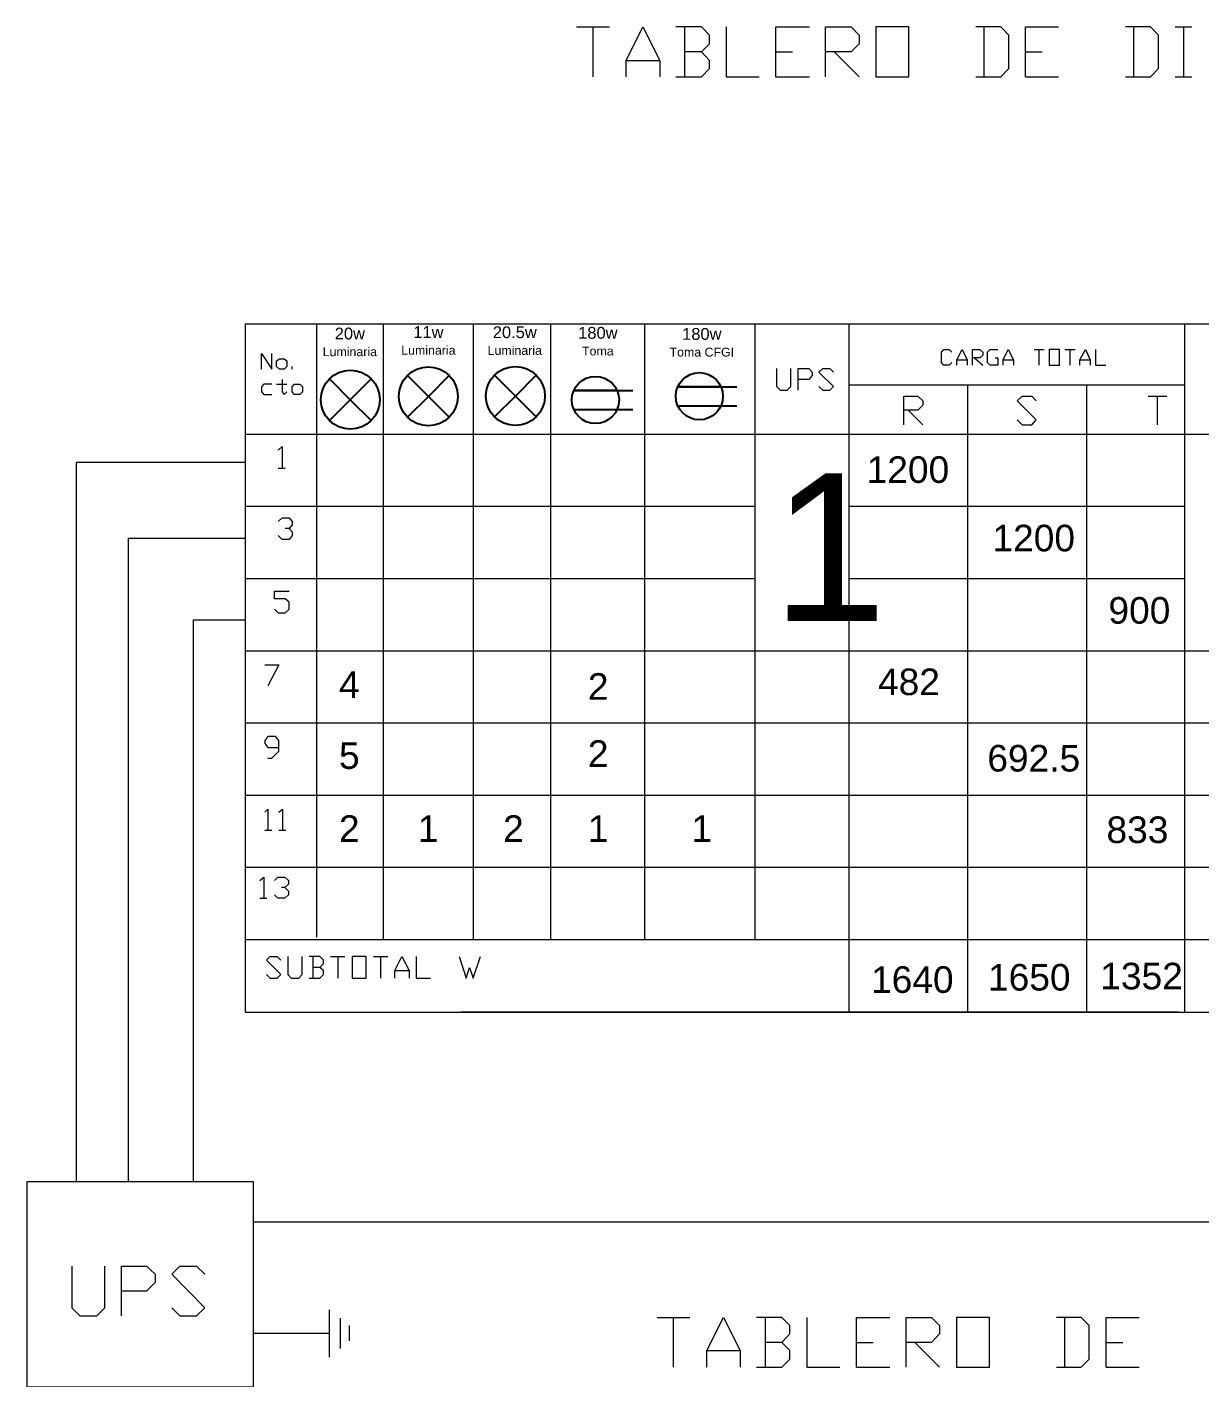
# Model space of a CAD drawing. Header units: millimetres. Extents: x -0.3 to 50, y -1 to 21.3.
# Drawn here: x 3.446 to 7.419, y 16.577 to 21.153 of the extents above; entities that cross this region are included whole.
import ezdxf

# ---------------------------------------------------------------- set-up
doc = ezdxf.new("R2010")
doc.units = ezdxf.units.MM
doc.header["$LTSCALE"] = 0.5
for name, color, linetype in [('ENCHUFE', 7, 'Continuous'), ('LUMINARIA', 7, 'Continuous'), ('TABLA', 7, 'Continuous')]:
    doc.layers.add(name, color=color, linetype=linetype)
doc.styles.get("Standard").update_dxf_attribs({"font": 'arial.ttf'})
pattern_1 = [(0, (-29.089, -4.2996), (0, 6.985), [5.08, -1.905]), (90, (-29.089, -4.2996), (-6.985, 4e-16), [5.08, -1.905])]

# ---------------------------------------------------------------- blocks, each defined once
blk = doc.blocks.new('ENCHUFE')
at = {"layer": 'ENCHUFE'}
for p, q in [((0.0733, 0.0321), (-0.0733, 0.0321)), ((-0.0733, 0.0321), (0.1267, 0.0321)), ((-0.0733, -0.0321), (0.0733, -0.0321)), ((-0.0733, -0.0321), (0.1267, -0.0321))]:
    blk.add_line(p, q, dxfattribs=at)
blk.add_circle((0, 0), 0.08, dxfattribs=at)
blk = doc.blocks.new('LAMPARA')
at = {"layer": 'LUMINARIA'}
for q in [(-0.0707, 0.0707), (0.0707, 0.0707), (-0.0707, -0.0707), (0.0707, -0.0707)]:
    blk.add_line((0, 0), q, dxfattribs=at)
blk.add_circle((0, 0), 0.1, dxfattribs=at)
blk = doc.blocks.new('*U53')
at = {"ltscale": 0.5}
h = blk.add_hatch(dxfattribs=at)
h.set_pattern_fill('ANGLE', color=256)
h.set_pattern_definition(pattern_1)
h.paths.add_polyline_path([(0.0733, 0.0321, 0.653985), (-0.0733, 0.0321)])
h.paths.add_polyline_path([(-0.0733, -0.0321, 0.653985), (0.0733, -0.0321)])
at = {"layer": 'ENCHUFE'}
h = blk.add_hatch(dxfattribs=at)
h.set_pattern_fill('ANGLE', color=256)
h.set_pattern_definition(pattern_1)
h.paths.add_polyline_path([(-0.0733, 0.0321), (0.0733, 0.0321, 0.653985)])
h.paths.add_polyline_path([(0.0733, -0.0321), (-0.0733, -0.0321, 0.653985)])
for p, q in [((0.0733, 0.0321), (-0.0733, 0.0321)), ((-0.0733, 0.0321), (0.1267, 0.0321)), ((-0.0733, -0.0321), (0.0733, -0.0321)), ((-0.0733, -0.0321), (0.1267, -0.0321))]:
    blk.add_line(p, q, dxfattribs=at)
blk.add_circle((0, 0), 0.08, dxfattribs=at)

msp = doc.modelspace()

# ---------------------------------------------------------------- linework, layer by layer
at = {"layer": 'TABLA', "color": 7, "linetype": 'Continuous', "lineweight": 18, "true_color": 0x000007}
for p, q in [((5.3089, 21.1527), (5.4207, 21.1527)), ((5.3639, 21.1527), (5.3639, 20.9841)), ((5.6753, 21.1527), (5.6753, 20.9841)), ((6.6902, 21.1527), (6.6902, 20.9841)), ((7.1976, 21.1527), (7.1976, 20.9841)), ((7.3387, 21.1527), (7.3955, 21.1527)), ((7.3662, 21.1527), (7.3662, 20.9841)), ((5.9849, 21.0684), (6.0417, 21.0684)), ((6.1828, 21.0684), (6.267, 20.9841)), ((6.8313, 21.0684), (6.8881, 21.0684)), ((5.4775, 21.0391), (5.5911, 21.0391)), ((5.9849, 20.9841), (6.0985, 20.9841)), ((6.8313, 20.9841), (6.943, 20.9841)), ((7.3387, 20.9841), (7.3955, 20.9841)), ((4.4278, 20.1451), (4.4278, 18.0677)), ((4.6531, 20.1451), (4.6531, 18.0586)), ((4.959, 20.1451), (4.959, 18.0586)), ((5.221, 20.1451), (5.221, 18.0586)), ((5.5398, 20.1451), (5.5398, 18.0586)), ((5.9132, 20.1451), (5.9132, 18.0586)), ((6.2316, 20.1451), (6.2316, 17.8131)), ((7.3698, 20.1451), (7.3698, 17.8131)), ((6.86, 20.059), (6.8948, 20.059)), ((6.8765, 20.059), (6.8765, 20.0059)), ((6.9644, 20.059), (6.9992, 20.059)), ((6.9809, 20.059), (6.9809, 20.0059)), ((4.3454, 19.9931), (4.3454, 20.0022)), ((6.598, 20.0242), (6.6328, 20.0242)), ((6.6585, 20.0315), (6.6859, 20.0059)), ((6.7556, 20.0242), (6.7904, 20.0242)), ((7.0157, 20.0242), (7.0505, 20.0242)), ((4.2922, 19.9418), (4.327, 19.9418)), ((6.2316, 19.9399), (7.3698, 19.9399)), ((6.6347, 19.9399), (6.6347, 17.8131)), ((7.0377, 19.9399), (7.0377, 17.8131)), ((7.3698, 19.9399), (7.3698, 17.8131)), ((7.2465, 19.9015), (7.3106, 19.9015)), ((7.2777, 19.9015), (7.2777, 19.8044)), ((6.4331, 19.8538), (6.4826, 19.8044)), ((7.7466, 19.7714), (4.186, 19.7714)), ((4.2977, 19.6578), (4.3215, 19.6578)), ((5.9132, 19.5278), (4.186, 19.5278)), ((7.3698, 19.5278), (6.2316, 19.5278)), ((5.9132, 19.2823), (4.186, 19.2823)), ((7.3698, 19.2823), (6.2316, 19.2823)), ((7.7466, 19.0368), (4.186, 19.0368)), ((7.7466, 18.7932), (4.186, 18.7932)), ((7.7466, 18.5477), (4.186, 18.5477)), ((4.2519, 18.4304), (4.2757, 18.4304)), ((4.2996, 18.4304), (4.3234, 18.4304)), ((7.7466, 18.304), (4.186, 18.304)), ((4.2354, 18.1996), (4.2593, 18.1996)), ((7.7466, 18.0586), (4.186, 18.0586)), ((4.415, 18.0018), (4.415, 17.9285)), ((4.4754, 18.0018), (4.5231, 18.0018)), ((4.4992, 18.0018), (4.4992, 17.9285)), ((4.6201, 18.0018), (4.6696, 18.0018)), ((4.644, 18.0018), (4.644, 17.9285)), ((4.6934, 17.9541), (4.7411, 17.9541)), ((7.3497, 17.8131), (4.9169, 17.8131)), ((4.4718, 16.6443), (4.4718, 16.8037)), ((4.5084, 16.6736), (4.5084, 16.7762)), ((4.5395, 16.6993), (4.5395, 16.7506)), ((5.5819, 16.7781), (5.6936, 16.7781)), ((5.6369, 16.7781), (5.6369, 16.6095)), ((5.9483, 16.7781), (5.9483, 16.6095)), ((6.9632, 16.7781), (6.9632, 16.6095)), ((4.2135, 16.7249), (4.4718, 16.7249)), ((5.7504, 16.6663), (5.864, 16.6663)), ((6.2579, 16.6938), (6.3147, 16.6938)), ((6.4557, 16.6938), (6.54, 16.6095)), ((7.1042, 16.6938), (7.161, 16.6938)), ((6.2579, 16.6095), (6.3715, 16.6095)), ((7.1042, 16.6095), (7.216, 16.6095))]:
    msp.add_line(p, q, dxfattribs=at)
for points in [[(5.4775, 20.9841), (5.4775, 21.0391), (5.5343, 21.1527), (5.5911, 21.0391), (5.5911, 20.9841)], [(5.7321, 21.0684), (5.7596, 21.0959), (5.7596, 21.1252), (5.7321, 21.1527), (5.646, 21.1527)], [(5.8164, 21.1527), (5.8164, 20.9841), (5.9281, 20.9841)], [(5.9849, 20.9841), (5.9849, 21.1527), (6.0985, 21.1527)], [(6.1535, 20.9841), (6.1535, 21.1527), (6.2396, 21.1527), (6.267, 21.1252), (6.267, 21.0959), (6.2396, 21.0684), (6.1535, 21.0684)], [(6.6627, 20.9841), (6.747, 20.9841), (6.7745, 21.0116), (6.7745, 21.1252), (6.747, 21.1527), (6.6627, 21.1527)], [(6.8313, 20.9841), (6.8313, 21.1527), (6.943, 21.1527)], [(7.1702, 20.9841), (7.2544, 20.9841), (7.2819, 21.0116), (7.2819, 21.1252), (7.2544, 21.1527), (7.1702, 21.1527)], [(5.646, 20.9841), (5.7321, 20.9841), (5.7596, 21.0116), (5.7596, 21.0391), (5.7321, 21.0684), (5.6753, 21.0684)], [(4.2409, 19.9931), (4.2409, 20.0462), (4.2757, 19.9931), (4.2757, 20.0462)], [(6.5815, 20.015), (6.5724, 20.0059), (6.5541, 20.0059), (6.5467, 20.015), (6.5467, 20.0499), (6.5541, 20.059), (6.5724, 20.059), (6.5815, 20.0499)], [(6.598, 20.0059), (6.598, 20.0242), (6.6163, 20.059), (6.6328, 20.0242), (6.6328, 20.0059)], [(6.6511, 20.0059), (6.6511, 20.059), (6.6768, 20.059), (6.6859, 20.0499), (6.6859, 20.0407), (6.6768, 20.0315), (6.6511, 20.0315)], [(6.7281, 20.0315), (6.7372, 20.0315), (6.7372, 20.0059), (6.7116, 20.0059), (6.7024, 20.015), (6.7024, 20.0499), (6.7116, 20.059), (6.7372, 20.059)], [(6.7556, 20.0059), (6.7556, 20.0242), (6.772, 20.059), (6.7904, 20.0242), (6.7904, 20.0059)], [(7.0157, 20.0059), (7.0157, 20.0242), (7.034, 20.059), (7.0505, 20.0242), (7.0505, 20.0059)], [(7.0688, 20.059), (7.0688, 20.0059), (7.1036, 20.0059)], [(4.3106, 19.9583), (4.3106, 19.9161), (4.3179, 19.907), (4.327, 19.9161)], [(5.9865, 19.9949), (5.9865, 19.9344), (5.9993, 19.9216), (6.0231, 19.9216), (6.036, 19.9344), (6.036, 19.9949)], [(6.0598, 19.9216), (6.0598, 19.9949), (6.0964, 19.9949), (6.1074, 19.9821), (6.1074, 19.9711), (6.0964, 19.9583), (6.0598, 19.9583)], [(6.1306, 19.9344), (6.1435, 19.9216), (6.1673, 19.9216), (6.1801, 19.9344), (6.1306, 19.9821), (6.1435, 19.9949), (6.1673, 19.9949), (6.1801, 19.9821)], [(4.2757, 19.9418), (4.2483, 19.9418), (4.2409, 19.9326), (4.2409, 19.9161), (4.2483, 19.907), (4.2757, 19.907)], [(6.4185, 19.8044), (6.4185, 19.9015), (6.4661, 19.9015), (6.4826, 19.885), (6.4826, 19.8703), (6.4661, 19.8538), (6.4185, 19.8538)], [(6.8032, 19.8209), (6.8197, 19.8044), (6.8527, 19.8044), (6.8673, 19.8209), (6.8032, 19.885), (6.8197, 19.9015), (6.8527, 19.9015), (6.8673, 19.885)], [(4.2977, 19.7183), (4.3106, 19.7311), (4.3106, 19.6578)], [(4.186, 19.6761), (3.6126, 19.6761), (3.6126, 17.2379)], [(4.2977, 19.4765), (4.3106, 19.4893), (4.3344, 19.4893), (4.3454, 19.4765), (4.3454, 19.4655), (4.3344, 19.4527), (4.3215, 19.4527)], [(4.3344, 19.4527), (4.3454, 19.4417), (4.3454, 19.4288), (4.3344, 19.416), (4.3106, 19.416), (4.2977, 19.4288)], [(3.7903, 17.2379), (3.7903, 19.4197), (4.186, 19.4197)], [(4.2849, 19.1797), (4.2977, 19.1669), (4.3215, 19.1669), (4.3344, 19.1797), (4.3344, 19.2035), (4.3215, 19.2145), (4.2849, 19.2145), (4.2849, 19.2401), (4.3344, 19.2401)], [(4.0101, 17.2379), (4.0101, 19.1431), (4.186, 19.1431)], [(4.2519, 18.991), (4.2996, 18.991), (4.2629, 18.9196)], [(4.2629, 18.6741), (4.2757, 18.6741), (4.2996, 18.6979), (4.2996, 18.7345), (4.2886, 18.7474), (4.2629, 18.7474), (4.2519, 18.7345), (4.2519, 18.7236), (4.2629, 18.7107), (4.2996, 18.7107)], [(4.2519, 18.4909), (4.2629, 18.5019), (4.2629, 18.4304)], [(4.2996, 18.4909), (4.3124, 18.5019), (4.3124, 18.4304)], [(4.2354, 18.2601), (4.2483, 18.2711), (4.2483, 18.1996)], [(4.2849, 18.2601), (4.2959, 18.2711), (4.3197, 18.2711), (4.3325, 18.2601), (4.3325, 18.2473), (4.3197, 18.2363), (4.3087, 18.2363)], [(4.3197, 18.2363), (4.3325, 18.2234), (4.3325, 18.2106), (4.3197, 18.1996), (4.2959, 18.1996), (4.2849, 18.2106)], [(4.2574, 17.9413), (4.2702, 17.9285), (4.2941, 17.9285), (4.3069, 17.9413), (4.2574, 17.989), (4.2702, 18.0018), (4.2941, 18.0018), (4.3069, 17.989)], [(4.3307, 18.0018), (4.3307, 17.9413), (4.3417, 17.9285), (4.3673, 17.9285), (4.3783, 17.9413), (4.3783, 18.0018)], [(4.4388, 17.9651), (4.4516, 17.978), (4.4516, 17.989), (4.4388, 18.0018), (4.4021, 18.0018)], [(4.6934, 17.9285), (4.6934, 17.9541), (4.7172, 18.0018), (4.7411, 17.9541), (4.7411, 17.9285)], [(4.7649, 18.0018), (4.7649, 17.9285), (4.8143, 17.9285)], [(4.9114, 18.0018), (4.9352, 17.9285), (4.9462, 17.9651), (4.959, 17.9285), (4.9829, 18.0018)], [(4.4021, 17.9285), (4.4388, 17.9285), (4.4516, 17.9413), (4.4516, 17.9541), (4.4388, 17.9651), (4.415, 17.9651)], [(4.2135, 17.1023), (7.9469, 17.1023), (7.9469, 17.3844)], [(3.5979, 16.9521), (3.5979, 16.811), (3.6254, 16.7836), (3.6822, 16.7836), (3.7097, 16.811), (3.7097, 16.9521)], [(3.7665, 16.7836), (3.7665, 16.9521), (3.8507, 16.9521), (3.8801, 16.9246), (3.8801, 16.8971), (3.8507, 16.8678), (3.7665, 16.8678)], [(3.9368, 16.811), (3.9643, 16.7836), (4.0211, 16.7836), (4.0486, 16.811), (3.9368, 16.9246), (3.9643, 16.9521), (4.0211, 16.9521), (4.0486, 16.9246)], [(5.7504, 16.6095), (5.7504, 16.6663), (5.8072, 16.7781), (5.864, 16.6663), (5.864, 16.6095)], [(6.0051, 16.6938), (6.0325, 16.7231), (6.0325, 16.7506), (6.0051, 16.7781), (5.919, 16.7781)], [(6.0893, 16.7781), (6.0893, 16.6095), (6.2011, 16.6095)], [(6.2579, 16.6095), (6.2579, 16.7781), (6.3715, 16.7781)], [(6.4264, 16.6095), (6.4264, 16.7781), (6.5125, 16.7781), (6.54, 16.7506), (6.54, 16.7231), (6.5125, 16.6938), (6.4264, 16.6938)], [(6.9357, 16.6095), (7.0199, 16.6095), (7.0474, 16.637), (7.0474, 16.7506), (7.0199, 16.7781), (6.9357, 16.7781)], [(7.1042, 16.6095), (7.1042, 16.7781), (7.216, 16.7781)], [(5.919, 16.6095), (6.0051, 16.6095), (6.0325, 16.637), (6.0325, 16.6663), (6.0051, 16.6938), (5.9483, 16.6938)]]:
    msp.add_lwpolyline(points, dxfattribs=at)
for points in [[(6.3238, 20.9841), (6.4356, 20.9841), (6.4356, 21.1527), (6.3238, 21.1527)], [(4.186, 17.8131), (7.7466, 17.8131), (7.7466, 20.1451), (4.186, 20.1451)], [(6.9113, 20.0059), (6.9461, 20.0059), (6.9461, 20.059), (6.9113, 20.059)], [(4.3179, 19.9931), (4.3014, 19.9931), (4.2922, 20.0022), (4.2922, 20.0205), (4.3014, 20.0279), (4.3179, 20.0279), (4.327, 20.0205), (4.327, 20.0022)], [(4.371, 19.907), (4.3527, 19.907), (4.3454, 19.9161), (4.3454, 19.9326), (4.3527, 19.9418), (4.371, 19.9418), (4.3802, 19.9326), (4.3802, 19.9161)], [(4.5487, 17.9285), (4.5963, 17.9285), (4.5963, 18.0018), (4.5487, 18.0018)], [(3.4459, 16.5436), (4.2135, 16.5436), (4.2135, 17.2379), (3.4459, 17.2379)], [(6.5968, 16.6095), (6.7085, 16.6095), (6.7085, 16.7781), (6.5968, 16.7781)]]:
    msp.add_lwpolyline(points, close=True, dxfattribs=at)

# ---------------------------------------------------------------- block references
at = {"layer": 'ENCHUFE'}
msp.add_blockref('ENCHUFE', (5.3731, 19.8884), dxfattribs=at)
at = {"layer": 'TABLA'}
for name, p in [('LAMPARA', (4.8066, 19.9004)), ('LAMPARA', (5.1019, 19.9018)), ('LAMPARA', (4.542, 19.8892)), ('*U53', (5.7255, 19.901))]:
    msp.add_blockref(name, p, dxfattribs=at)

# ---------------------------------------------------------------- texts
at = {"layer": 'TABLA', "attachment_point": 1}
for s, width, gutter_width, insert, char_height in [('\\pxqc;11w\\P{\\H0.75x;Luminaria}', 0.225325, 12.5, (4.6941, 20.1386), 0.04), ('\\pxqc;20.5w\\P{\\H0.75x;Luminaria}', 0.225325, 12.5, (4.987, 20.138), 0.04), ('\\pxqc;180w\\P{\\H0.75x;Toma}', 0.225325, 12.5, (5.2686, 20.136), 0.04), ('\\pxqc;20w\\P{\\H0.75x;Luminaria}', 0.225325, 12.5, (4.4278, 20.1336), 0.04), ('\\pxqc;180w\\P{\\H0.75x;Toma CFGI}', 0.225325, 12.5, (5.6211, 20.1323), 0.04), ('1200', 0.090104, 0.4505, (6.2925, 19.6973), 0.0901), ('1', 0.140441, 12.5, (5.9719, 19.6396), 0.5), ('1200', 0.090104, 0.4505, (6.719, 19.4654), 0.0901), ('900', 0.090104, 0.4505, (7.1122, 19.2202), 0.0901), ('4', 0.005066, 0.4505, (4.5036, 18.9685), 0.0901), ('2', 0.005066, 0.4505, (5.3474, 18.9623), 0.0901), ('482', 0.090104, 0.4505, (6.331, 18.978), 0.0901), ('5', 0.005066, 0.4505, (4.5036, 18.728), 0.0901), ('2', 0.005066, 0.4505, (5.3474, 18.7349), 0.0901), ('692.5', 0.005066, 0.4505, (6.7016, 18.719), 0.0901), ('2', 0.005066, 0.4505, (4.5036, 18.4805), 0.0901), ('1', 0.005066, 0.4505, (4.7709, 18.4805), 0.0901), ('2', 0.005066, 0.4505, (5.06, 18.4805), 0.0901), ('1', 0.005066, 0.4505, (5.3474, 18.4805), 0.0901), ('1', 0.005066, 0.4505, (5.6983, 18.4805), 0.0901), ('833', 0.005066, 0.4505, (7.1056, 18.4766), 0.0901), ('1640', 0.090104, 0.4505, (6.3074, 17.9687), 0.0901), ('1650', 0.090104, 0.4505, (6.7039, 17.9766), 0.0901), ('1352', 0.090104, 0.4505, (7.0845, 17.9806), 0.0901)]:
    msp.add_mtext_dynamic_manual_height_columns(s, width=width, gutter_width=gutter_width, heights=[0], dxfattribs=dict(at, insert=insert, char_height=char_height))

doc.saveas('drawing.dxf')
